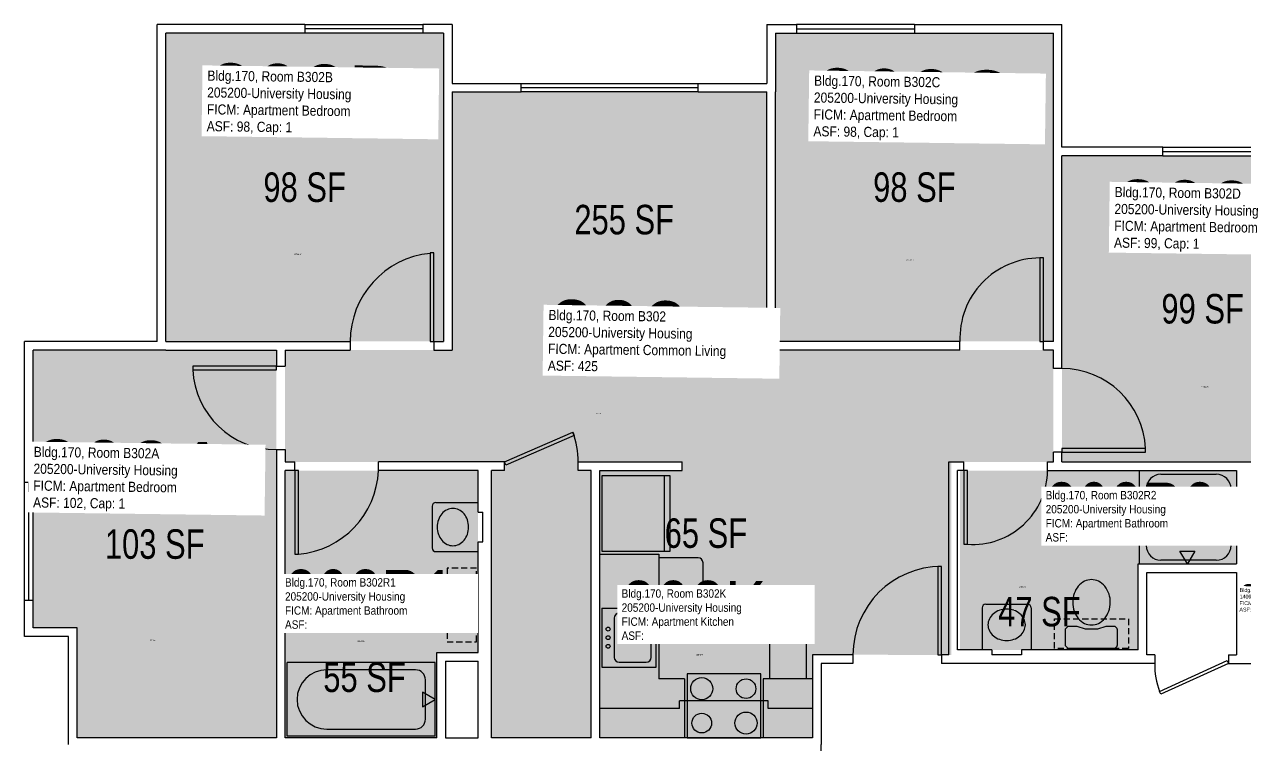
# Model space of a CAD drawing. Header units: inches. Extents: x -54 to 2413, y -86 to 676.
# Drawn here: x -54.3 to 442, y 294.2 to 587.2 of the extents above; entities that cross this region are included whole.
import ezdxf
from ezdxf.enums import TextEntityAlignment as Align

# ---------------------------------------------------------------- set-up
doc = ezdxf.new("R2010")
doc.units = ezdxf.units.IN
doc.header["$LTSCALE"] = 10
doc.header["$MEASUREMENT"] = 0
doc.linetypes.add('DASHED2', pattern=[0.375, 0.25, -0.125])
doc.layers.get('0').update_dxf_attribs({"linetype": 'CONTINUOUS'})
for name, color, linetype in [('A-DOOR', 2, 'CONTINUOUS'), ('A-GLAZ', 1, 'CONTINUOUS'), ('A-IDEN-RNUM', 7, 'CONTINUOUS'), ('A-IDEN-SNUM', 4, 'CONTINUOUS'), ('A-IDEN-VNUM', 4, 'CONTINUOUS'), ('A-WALL', 5, 'CONTINUOUS'), ('AREA-TEXT', 3, 'CONTINUOUS'), ('Rooms-Category-Color', 7, 'CONTINUOUS'), ('Rooms-College-Color', 7, 'CONTINUOUS'), ('Rooms-Department-Color', 7, 'CONTINUOUS'), ('Rooms-Division-Color', 7, 'CONTINUOUS'), ('Rooms-Information', 7, 'CONTINUOUS')]:
    doc.layers.add(name, color=color, linetype=linetype)
doc.styles.add('CP_AREA', font='arial.ttf', dxfattribs={"height": 15})
doc.styles.add('CP_ROOMSNUMBER', font='arial.ttf', dxfattribs={"height": 1})
doc.styles.add('CP_ROOMVNUMBER', font='arial.ttf', dxfattribs={"width": 0.85, "height": 0.075})

msp = doc.modelspace()

# ---------------------------------------------------------------- hatches: boundary and pattern name
at = {"layer": 'Rooms-Category-Color', "true_color": 0x728ef3}
for points in [[(3.19, 458.25), (3.17, 583.75), (116.17, 583.76), (116.19, 458.26)], [(251.17, 583.79), (364.17, 583.8), (364.19, 458.3), (251.19, 458.29)], [(360.21, 409.24), (364.21, 409.24), (364.21, 413.24), (364.21, 454.74), (247.71, 454.74), (247.71, 559.74), (119.71, 559.74), (119.71, 454.74), (51.71, 454.74), (51.71, 409.24), (55.71, 409.24), (89.71, 409.24), (140.96, 409.24), (140.96, 405.74), (135.71, 405.74), (135.71, 296.99), (176.21, 296.99), (176.21, 405.74), (170.96, 405.74), (170.96, 409.24), (213.2, 409.24), (213.2, 405.74), (266.21, 405.74), (266.21, 330.79), (322.71, 330.74), (322.71, 409.24)], [(367.66, 533.8), (367.7, 409.3), (482.2, 409.32), (482.18, 533.82)], [(-32.78, 296.91), (48.22, 296.92), (48.19, 454.75), (-50.81, 454.74), (-50.79, 341.74), (-32.79, 341.74)], [(89.71, 405.74), (51.71, 405.74), (51.71, 296.99), (113.46, 296.99), (113.46, 331.74), (130.21, 331.74), (130.21, 405.74)], [(266.21, 405.74), (179.71, 405.74), (179.71, 296.99), (266.21, 296.99)], [(330.21, 405.74), (326.21, 405.74), (326.21, 332.74), (398.71, 332.74), (398.71, 367.74), (438.71, 367.74), (438.71, 405.74), (360.21, 405.74)]]:
    msp.add_hatch(color=171, dxfattribs=at).paths.add_polyline_path(points)
at = {"layer": 'Rooms-College-Color', "true_color": 0xadadad}
for points in [[(3.19, 458.25), (3.17, 583.75), (116.17, 583.76), (116.19, 458.26)], [(251.17, 583.79), (364.17, 583.8), (364.19, 458.3), (251.19, 458.29)], [(360.21, 409.24), (364.21, 409.24), (364.21, 413.24), (364.21, 454.74), (247.71, 454.74), (247.71, 559.74), (119.71, 559.74), (119.71, 454.74), (51.71, 454.74), (51.71, 409.24), (55.71, 409.24), (89.71, 409.24), (140.96, 409.24), (140.96, 405.74), (135.71, 405.74), (135.71, 296.99), (176.21, 296.99), (176.21, 405.74), (170.96, 405.74), (170.96, 409.24), (213.2, 409.24), (213.2, 405.74), (266.21, 405.74), (266.21, 330.79), (322.71, 330.74), (322.71, 409.24)], [(367.66, 533.8), (367.7, 409.3), (482.2, 409.32), (482.18, 533.82)], [(-32.78, 296.91), (48.22, 296.92), (48.19, 454.75), (-50.81, 454.74), (-50.79, 341.74), (-32.79, 341.74)], [(89.71, 405.74), (51.71, 405.74), (51.71, 296.99), (113.46, 296.99), (113.46, 331.74), (130.21, 331.74), (130.21, 405.74)], [(266.21, 405.74), (179.71, 405.74), (179.71, 296.99), (266.21, 296.99)], [(330.21, 405.74), (326.21, 405.74), (326.21, 332.74), (398.71, 332.74), (398.71, 367.74), (438.71, 367.74), (438.71, 405.74), (360.21, 405.74)]]:
    msp.add_hatch(color=253, dxfattribs=at).paths.add_polyline_path(points)
at = {"layer": 'Rooms-Department-Color', "true_color": 0x604aed}
for points in [[(3.19, 458.25), (3.17, 583.75), (116.17, 583.76), (116.19, 458.26)], [(251.17, 583.79), (364.17, 583.8), (364.19, 458.3), (251.19, 458.29)], [(360.21, 409.24), (364.21, 409.24), (364.21, 413.24), (364.21, 454.74), (247.71, 454.74), (247.71, 559.74), (119.71, 559.74), (119.71, 454.74), (51.71, 454.74), (51.71, 409.24), (55.71, 409.24), (89.71, 409.24), (140.96, 409.24), (140.96, 405.74), (135.71, 405.74), (135.71, 296.99), (176.21, 296.99), (176.21, 405.74), (170.96, 405.74), (170.96, 409.24), (213.2, 409.24), (213.2, 405.74), (266.21, 405.74), (266.21, 330.79), (322.71, 330.74), (322.71, 409.24)], [(367.66, 533.8), (367.7, 409.3), (482.2, 409.32), (482.18, 533.82)], [(-32.78, 296.91), (48.22, 296.92), (48.19, 454.75), (-50.81, 454.74), (-50.79, 341.74), (-32.79, 341.74)], [(89.71, 405.74), (51.71, 405.74), (51.71, 296.99), (113.46, 296.99), (113.46, 331.74), (130.21, 331.74), (130.21, 405.74)], [(266.21, 405.74), (179.71, 405.74), (179.71, 296.99), (266.21, 296.99)], [(330.21, 405.74), (326.21, 405.74), (326.21, 332.74), (398.71, 332.74), (398.71, 367.74), (438.71, 367.74), (438.71, 405.74), (360.21, 405.74)]]:
    msp.add_hatch(color=173, dxfattribs=at).paths.add_polyline_path(points)
at = {"layer": 'Rooms-Division-Color', "true_color": 0x604aed}
for points in [[(3.19, 458.25), (3.17, 583.75), (116.17, 583.76), (116.19, 458.26)], [(251.17, 583.79), (364.17, 583.8), (364.19, 458.3), (251.19, 458.29)], [(360.21, 409.24), (364.21, 409.24), (364.21, 413.24), (364.21, 454.74), (247.71, 454.74), (247.71, 559.74), (119.71, 559.74), (119.71, 454.74), (51.71, 454.74), (51.71, 409.24), (55.71, 409.24), (89.71, 409.24), (140.96, 409.24), (140.96, 405.74), (135.71, 405.74), (135.71, 296.99), (176.21, 296.99), (176.21, 405.74), (170.96, 405.74), (170.96, 409.24), (213.2, 409.24), (213.2, 405.74), (266.21, 405.74), (266.21, 330.79), (322.71, 330.74), (322.71, 409.24)], [(367.66, 533.8), (367.7, 409.3), (482.2, 409.32), (482.18, 533.82)], [(-32.78, 296.91), (48.22, 296.92), (48.19, 454.75), (-50.81, 454.74), (-50.79, 341.74), (-32.79, 341.74)], [(89.71, 405.74), (51.71, 405.74), (51.71, 296.99), (113.46, 296.99), (113.46, 331.74), (130.21, 331.74), (130.21, 405.74)], [(266.21, 405.74), (179.71, 405.74), (179.71, 296.99), (266.21, 296.99)], [(330.21, 405.74), (326.21, 405.74), (326.21, 332.74), (398.71, 332.74), (398.71, 367.74), (438.71, 367.74), (438.71, 405.74), (360.21, 405.74)]]:
    msp.add_hatch(color=173, dxfattribs=at).paths.add_polyline_path(points)

# ---------------------------------------------------------------- linework, layer by layer
for p, q in [((180.7, 403.74), (208.2, 403.74)), ((180.7, 372.74), (180.7, 403.74)), ((205.95, 403.74), (205.95, 372.74)), ((208.2, 403.74), (208.2, 372.74)), ((399.09, 405.74), (399.09, 367.74)), ((407.96, 404.24), (430.46, 404.24)), ((401.96, 375.24), (401.96, 398.24)), ((436.46, 375.24), (436.46, 398.24)), ((113.09, 392.74), (130.21, 392.74)), ((111.59, 391.24), (111.59, 374.24)), ((113.09, 372.74), (130.21, 372.74)), ((208.2, 372.74), (180.7, 372.74)), ((415.71, 372.94), (421.71, 372.94)), ((418.71, 367.74), (415.71, 372.94)), ((421.71, 372.94), (418.71, 367.74)), ((179.71, 371.74), (203.71, 371.74)), ((203.71, 371.74), (203.71, 320.99)), ((219.71, 370.24), (203.71, 370.24)), ((221.71, 357.24), (221.71, 368.24)), ((430.46, 369.24), (407.96, 369.24)), ((120.59, 360.24), (121.46, 361.12)), ((120.59, 356.8), (120.59, 360.24)), ((121.76, 361.24), (128.41, 361.24)), ((128.71, 361.12), (129.59, 360.24)), ((129.59, 360.24), (129.59, 341.24)), ((121.59, 353.24), (120.6, 356.69)), ((121.59, 348.24), (121.59, 353.24)), ((219.71, 355.24), (203.71, 355.24)), ((120.59, 344.74), (121.59, 348.24)), ((180.62, 349.74), (180.62, 325.74)), ((180.62, 349.74), (202.62, 349.74)), ((187.62, 347.74), (198.62, 347.74)), ((202.62, 325.74), (202.62, 349.74)), ((335.21, 349.87), (335.21, 332.74)), ((336.71, 351.37), (353.71, 351.37)), ((355.21, 349.87), (355.21, 332.74)), ((120.59, 341.42), (120.59, 344.74)), ((185.62, 345.74), (185.62, 329.74)), ((200.62, 329.74), (200.62, 345.74)), ((121.59, 340.24), (120.71, 341.12)), ((128.59, 340.24), (121.59, 340.24)), ((129.59, 341.24), (128.59, 340.24)), ((261.71, 338.99), (250.71, 338.99)), ((369.21, 341.37), (370.09, 342.24)), ((369.21, 334.37), (369.21, 341.37)), ((370.39, 342.37), (373.71, 342.37)), ((373.71, 342.37), (377.16, 341.38)), ((377.27, 341.37), (382.15, 341.37)), ((382.27, 341.38), (385.71, 342.37)), ((385.71, 342.37), (389.21, 342.37)), ((389.21, 342.37), (390.09, 341.49)), ((390.21, 341.19), (390.21, 334.54)), ((248.71, 336.99), (248.71, 320.99)), ((263.71, 336.99), (263.71, 320.99)), ((370.21, 333.37), (369.21, 334.37)), ((389.21, 333.37), (370.21, 333.37)), ((390.09, 334.24), (389.21, 333.37)), ((52.59, 297.62), (52.59, 327.62)), ((112.84, 327.62), (52.59, 327.62)), ((112.84, 297.62), (112.84, 327.62)), ((187.62, 327.74), (198.62, 327.74)), ((104.8, 324.67), (68.65, 324.67)), ((180.62, 325.74), (202.62, 325.74)), ((215.21, 322.99), (215.21, 296.99)), ((245.21, 322.99), (215.21, 322.99)), ((245.21, 296.99), (245.21, 322.99)), ((108.82, 304.58), (108.82, 320.65)), ((214.21, 320.99), (203.71, 320.99)), ((214.21, 320.99), (214.21, 296.99)), ((266.21, 320.99), (246.21, 320.99)), ((246.21, 320.99), (246.21, 296.99)), ((107.64, 315.62), (107.64, 309.62)), ((112.84, 312.62), (107.64, 315.62)), ((107.64, 309.62), (112.84, 312.62)), ((212.21, 308.99), (179.71, 308.99)), ((248.21, 311.99), (212.21, 311.99)), ((212.21, 308.99), (212.21, 311.99)), ((248.21, 308.99), (248.21, 311.99)), ((266.21, 308.99), (248.21, 308.99)), ((68.65, 300.57), (104.8, 300.57)), ((112.84, 297.62), (52.59, 297.62)), ((215.21, 296.99), (245.21, 296.99))]:
    msp.add_line(p, q)
at = {"linetype": 'DASHED2'}
for p, q in [((129.59, 366.08), (117.59, 366.08)), ((117.59, 366.08), (117.59, 336.08)), ((129.59, 336.08), (129.59, 366.08)), ((364.71, 333.37), (364.71, 345.37)), ((364.71, 345.37), (394.71, 345.37)), ((394.71, 345.37), (394.71, 333.37)), ((117.59, 336.08), (129.59, 336.08)), ((394.71, 333.37), (364.71, 333.37))]:
    msp.add_line(p, q, dxfattribs=at)
for centre, radius in [((183.12, 341.24), 0.791), ((183.12, 337.74), 0.791), ((190.24, 337.74), 1.5), ((183.12, 334.24), 0.791), ((221.21, 316.99), 4.5), ((239.21, 316.99), 4), ((221.21, 302.99), 4), ((239.21, 302.99), 4.5)]:
    msp.add_circle(centre, radius)
for centre, radius, start, end in [((407.96, 398.24), 6, 90, 180), ((430.46, 398.24), 6, 0, 90), ((113.09, 391.24), 1.5, 90, 180), ((121.32, 383.19), 7.65, 139.8991, 160.7706), ((120.51, 383.87), 6.59, 116.1916, 139.8991), ((119.99, 384.92), 5.42, 90, 116.1916), ((119.99, 384.92), 5.42, 63.8084, 90), ((119.47, 383.87), 6.59, 40.1009, 63.8084), ((118.66, 383.19), 7.65, 19.2294, 40.1009), ((122.59, 382.74), 9, 160.7706, 180), ((122.59, 382.74), 9, 180, 199.2294), ((117.39, 382.74), 9, 0, 19.2294), ((117.39, 382.74), 9, 340.7706, 0), ((121.32, 382.3), 7.65, 199.2294, 220.1009), ((120.51, 381.62), 6.59, 220.1009, 243.8084), ((119.47, 381.62), 6.59, 296.1916, 319.8991), ((118.66, 382.3), 7.65, 319.8991, 340.7706), ((113.09, 374.24), 1.5, 180, 270), ((119.99, 380.56), 5.42, 243.8084, 270), ((119.99, 380.56), 5.42, 270, 296.1916), ((407.96, 375.24), 6, 180, 270), ((430.46, 375.24), 6, 270, 0), ((219.71, 368.24), 2, 0, 90), ((110.8, 348.21), 10.24, 108.8354, 129.4725), ((110.26, 349.81), 8.55, 86.2246, 108.8354), ((110.82, 347.16), 11.18, 71.1646, 90), ((111.42, 348.92), 9.33, 50.5275, 71.1646), ((121.76, 360.82), 0.418, 90, 135), ((128.41, 360.82), 0.418, 45, 90), ((381.54, 352.73), 9.33, 140.5275, 161.1646), ((380.42, 353.65), 7.89, 116.7012, 140.5275), ((379.71, 355.06), 6.3, 90, 116.7012), ((379.71, 355.06), 6.3, 63.2988, 90), ((379, 353.65), 7.89, 39.4725, 63.2988), ((377.18, 352.15), 10.24, 18.8354, 39.4725), ((107.89, 350.74), 6.3, 153.2988, 180), ((109.31, 350.03), 7.89, 129.4725, 153.2988), ((112.34, 350.03), 7.89, 26.7012, 50.5275), ((113.75, 350.74), 6.3, 0, 26.7012), ((219.71, 357.24), 2, 270, 0), ((383.29, 352.13), 11.18, 161.1646, 180), ((378.78, 352.7), 8.55, 356.2246, 18.8354), ((107.89, 350.74), 6.3, 180, 206.7012), ((109.31, 351.45), 7.89, 206.7012, 230.5275), ((112.34, 351.45), 7.89, 309.4725, 333.2988), ((113.75, 350.74), 6.3, 333.2988, 0), ((121.17, 350.18), 0.418, 0, 15.9454), ((187.62, 345.74), 2, 90, 180), ((198.62, 345.74), 2, 0, 90), ((336.71, 349.87), 1.5, 90, 180), ((344.09, 342.45), 6.59, 130.1009, 153.8084), ((344.77, 341.64), 7.65, 109.2294, 130.1009), ((345.21, 340.37), 9, 90, 109.2294), ((345.21, 340.37), 9, 70.7706, 90), ((345.66, 341.64), 7.65, 49.8991, 70.7706), ((346.34, 342.45), 6.59, 26.1916, 49.8991), ((353.71, 349.87), 1.5, 0, 90), ((383.29, 352.13), 11.18, 180, 198.8354), ((381.54, 351.54), 9.33, 198.8354, 219.4725), ((377.89, 351.54), 9.33, 320.5275, 341.1646), ((376.13, 352.13), 11.18, 341.1646, 0), ((110.22, 352.57), 9.33, 230.5275, 251.1646), ((110.82, 354.32), 11.18, 251.1646, 270), ((110.82, 354.32), 11.18, 270, 288.8354), ((111.42, 352.57), 9.33, 288.8354, 309.4725), ((343.03, 342.97), 5.42, 153.8084, 180), ((343.03, 342.97), 5.42, 180, 206.1916), ((347.39, 342.97), 5.42, 0, 26.1916), ((347.39, 342.97), 5.42, 333.8084, 0), ((380.42, 350.62), 7.89, 219.4725, 243.2988), ((379.71, 349.2), 6.3, 243.2988, 270), ((379.71, 349.2), 6.3, 270, 296.7012), ((379, 350.62), 7.89, 296.7012, 320.5275), ((121.01, 341.42), 0.418, 180, 225), ((250.71, 336.99), 2, 90, 180), ((261.71, 336.99), 2, 0, 90), ((344.09, 343.49), 6.59, 206.1916, 229.8991), ((344.77, 344.3), 7.65, 229.8991, 250.7706), ((345.66, 344.3), 7.65, 289.2294, 310.1009), ((346.34, 343.49), 6.59, 310.1009, 333.8084), ((370.39, 341.95), 0.418, 90, 135), ((377.27, 341.79), 0.418, 254.0546, 270), ((379.65, 341.79), 0.418, 270, 285.9454), ((389.79, 341.19), 0.418, 0, 45), ((345.21, 345.57), 9, 250.7706, 270), ((345.21, 345.57), 9, 270, 289.2294), ((389.79, 334.54), 0.418, 315, 0), ((187.62, 329.74), 2, 180, 270), ((198.62, 329.74), 2, 270, 0), ((68.65, 312.62), 12.05, 90, 270), ((104.8, 320.65), 4.02, 0, 90), ((104.8, 304.58), 4.02, 270, 0)]:
    msp.add_arc(centre, radius, start, end)
at = {"layer": 'A-DOOR'}
for p, q in [((112.21, 494.24), (110.71, 494.24)), ((110.71, 494.24), (110.71, 458.24)), ((112.21, 458.24), (112.21, 494.24)), ((360.2, 492.24), (358.7, 492.24)), ((358.7, 492.24), (358.71, 458.24)), ((360.21, 458.24), (360.2, 492.24)), ((110.71, 458.24), (112.21, 458.24)), ((358.71, 458.24), (360.21, 458.24)), ((48.21, 448.24), (14.21, 448.24)), ((14.21, 448.24), (14.21, 446.74)), ((14.21, 446.74), (48.21, 446.74)), ((48.21, 446.74), (48.21, 448.24)), ((140.96, 409.24), (168.75, 421.3)), ((169.26, 419.97), (141.46, 407.92)), ((168.75, 421.3), (169.26, 419.97)), ((367.69, 414.74), (367.69, 413.24)), ((401.69, 414.74), (367.69, 414.74)), ((367.69, 413.24), (401.69, 413.24)), ((401.69, 413.24), (401.69, 414.74)), ((141.46, 407.92), (140.96, 409.24)), ((57.21, 405.74), (55.71, 405.74)), ((55.71, 405.74), (55.71, 371.74)), ((57.21, 371.74), (57.21, 405.74)), ((329.34, 405.74), (327.84, 405.74)), ((327.84, 405.74), (327.84, 375.74)), ((329.34, 375.74), (329.34, 405.74)), ((327.84, 375.74), (329.34, 375.74)), ((55.71, 371.74), (57.21, 371.74)), ((318.71, 366.74), (317.21, 366.74)), ((317.21, 366.74), (317.21, 330.74)), ((318.71, 330.74), (318.71, 366.74)), ((317.21, 330.74), (318.71, 330.74)), ((407.41, 315.86), (434.94, 328.39)), ((434.94, 328.39), (435.46, 327.24)), ((435.46, 327.24), (407.93, 314.71)), ((407.93, 314.71), (407.41, 315.86))]:
    msp.add_line(p, q, dxfattribs=at)
for centre, radius, start, end in [((114.21, 458.24), 36, 95.5792, 180), ((358.92, 459.5), 32.74, 90.3742, 182.2102), ((48.32, 448.39), 34.15, 182.7722, 269.8121), ((367.67, 413.19), 34.06, 2.6181, 89.9249), ((136.96, 409.24), 34, 0, 20.7684), ((54.2, 407.15), 35.54, 274.8602, 357.7241), ((331.47, 406.03), 30.37, 265.9701, 359.4487), ((318.71, 330.74), 36, 90, 180), ((434.54, 326.35), 29.09, 178.2479, 201.1492)]:
    msp.add_arc(centre, radius, start, end, dxfattribs=at)
at = {"layer": 'A-GLAZ'}
for p, q in [((59.71, 587.24), (107.71, 587.24)), ((307.71, 587.24), (259.71, 587.24)), ((107.71, 585.49), (59.71, 585.49)), ((107.71, 583.74), (59.71, 583.74)), ((259.71, 585.49), (307.71, 585.49)), ((259.71, 583.74), (307.71, 583.74)), ((147.71, 563.24), (219.71, 563.24)), ((219.71, 561.49), (147.71, 561.49)), ((219.71, 559.74), (147.71, 559.74)), ((408.71, 537.24), (456.71, 537.24)), ((408.71, 535.49), (456.71, 535.49)), ((408.71, 533.74), (456.71, 533.74)), ((-54.29, 352.99), (-54.29, 400.99)), ((-52.54, 352.99), (-52.54, 400.99)), ((-50.79, 352.99), (-50.79, 400.99))]:
    msp.add_line(p, q, dxfattribs=at)
at = {"layer": 'A-WALL'}
for p, q in [((-0.29, 458.24), (-0.29, 587.24)), ((59.71, 587.24), (-0.29, 587.24)), ((59.71, 587.24), (59.71, 583.74)), ((119.71, 587.24), (107.71, 587.24)), ((107.71, 587.24), (107.71, 583.74)), ((119.71, 587.24), (119.71, 563.24)), ((247.71, 587.24), (259.71, 587.24)), ((247.71, 587.24), (247.71, 563.24)), ((259.71, 587.24), (259.71, 583.74)), ((307.71, 587.24), (367.71, 587.24)), ((307.71, 587.24), (307.71, 583.74)), ((367.71, 537.24), (367.71, 587.24)), ((3.21, 458.24), (3.21, 583.74)), ((59.71, 583.74), (3.21, 583.74)), ((116.21, 583.74), (107.71, 583.74)), ((116.21, 583.74), (116.21, 560.74)), ((251.21, 583.74), (259.71, 583.74)), ((251.21, 583.74), (251.21, 559.74)), ((307.71, 583.74), (364.21, 583.74)), ((364.21, 537.24), (364.21, 583.74)), ((119.71, 563.24), (147.71, 563.24)), ((147.71, 559.74), (147.71, 563.24)), ((219.71, 563.24), (247.71, 563.24)), ((219.71, 559.74), (219.71, 563.24)), ((116.21, 560.74), (116.21, 458.24)), ((119.71, 559.74), (119.71, 454.74)), ((119.71, 559.74), (147.71, 559.74)), ((219.71, 559.74), (247.71, 559.74)), ((247.71, 454.74), (247.71, 559.74)), ((251.21, 458.24), (251.21, 559.74)), ((364.21, 458.24), (364.21, 537.24)), ((408.71, 537.24), (367.71, 537.24)), ((408.71, 533.74), (408.71, 537.24)), ((408.71, 533.74), (367.71, 533.74)), ((367.71, 447.24), (367.71, 533.74)), ((-54.29, 400.99), (-54.29, 458.24)), ((-0.29, 458.24), (-54.29, 458.24)), ((3.21, 458.24), (78.21, 458.24)), ((78.21, 458.24), (78.21, 454.74)), ((112.21, 458.24), (116.21, 458.24)), ((112.21, 458.24), (112.21, 454.74)), ((326.21, 458.24), (251.21, 458.24)), ((326.21, 454.74), (326.21, 458.24)), ((364.21, 458.24), (360.21, 458.24)), ((360.21, 454.74), (360.21, 458.24)), ((-50.79, 400.99), (-50.79, 454.74)), ((3.21, 454.74), (-50.79, 454.74)), ((3.21, 454.74), (48.21, 454.74)), ((48.21, 454.74), (48.21, 448.24)), ((51.71, 454.74), (78.21, 454.74)), ((51.71, 454.74), (51.71, 448.24)), ((112.21, 454.74), (119.71, 454.74)), ((326.21, 454.74), (247.71, 454.74)), ((364.21, 454.74), (360.21, 454.74)), ((364.21, 447.24), (364.21, 454.74)), ((48.21, 448.24), (51.71, 448.24)), ((367.71, 447.24), (364.21, 447.24)), ((48.21, 414.24), (48.21, 296.99)), ((48.21, 414.24), (51.71, 414.24)), ((51.71, 414.24), (51.71, 409.24)), ((364.21, 409.24), (364.21, 413.24)), ((367.69, 413.24), (364.21, 413.24)), ((367.69, 409.24), (367.69, 413.24)), ((51.71, 409.24), (55.71, 409.24)), ((55.71, 405.74), (55.71, 409.24)), ((55.71, 405.74), (55.71, 409.24)), ((140.96, 409.24), (89.71, 409.24)), ((89.71, 405.74), (89.71, 409.24)), ((140.96, 405.74), (140.96, 409.24)), ((170.96, 409.24), (213.2, 409.24)), ((170.96, 405.74), (170.96, 409.24)), ((213.2, 405.74), (213.2, 409.24)), ((321.71, 330.74), (321.71, 409.24)), ((321.71, 409.24), (327.84, 409.24)), ((327.84, 405.74), (327.84, 409.24)), ((361.84, 409.24), (364.21, 409.24)), ((361.84, 405.74), (361.84, 409.24)), ((367.69, 409.24), (482.21, 409.24)), ((51.71, 296.99), (51.71, 405.74)), ((55.71, 405.74), (51.71, 405.74)), ((130.21, 405.74), (89.71, 405.74)), ((130.21, 388.74), (130.21, 405.74)), ((135.71, 296.99), (135.71, 405.74)), ((140.96, 405.74), (135.71, 405.74)), ((176.21, 405.74), (170.96, 405.74)), ((176.21, 296.99), (176.21, 405.74)), ((179.71, 296.99), (179.71, 405.74)), ((179.71, 405.74), (213.2, 405.74)), ((325.21, 332.74), (325.21, 405.74)), ((327.84, 405.74), (325.21, 405.74)), ((361.84, 405.74), (438.71, 405.74)), ((438.71, 405.74), (438.71, 367.74)), ((-54.29, 400.99), (-50.79, 400.99)), ((130.21, 388.74), (132.21, 388.74)), ((132.21, 376.74), (132.21, 388.74)), ((130.21, 331.74), (130.21, 376.74)), ((130.21, 376.74), (132.21, 376.74)), ((398.71, 332.74), (398.71, 367.74)), ((398.71, 367.74), (438.71, 367.74)), ((402.21, 330.74), (402.21, 364.24)), ((402.21, 364.24), (438.71, 364.24)), ((438.71, 364.24), (438.71, 330.74)), ((-54.29, 338.24), (-54.29, 352.99)), ((-54.29, 352.99), (-50.79, 352.99)), ((-50.79, 341.74), (-50.79, 352.99)), ((-36.29, 338.24), (-54.29, 338.24)), ((-32.79, 341.74), (-50.79, 341.74)), ((-36.29, 294.24), (-36.29, 338.24)), ((-32.79, 296.99), (-32.79, 341.74)), ((339.21, 332.74), (325.21, 332.74)), ((339.21, 332.74), (339.21, 330.74)), ((398.71, 332.74), (351.21, 332.74)), ((351.21, 332.74), (351.21, 330.74)), ((113.46, 296.99), (113.46, 331.74)), ((113.46, 331.74), (130.21, 331.74)), ((116.96, 328.24), (116.96, 296.99)), ((116.96, 328.24), (130.21, 328.24)), ((130.21, 296.99), (130.21, 328.24)), ((266.21, 330.74), (266.21, 296.99)), ((282.71, 330.74), (266.21, 330.74)), ((282.71, 330.74), (282.71, 327.24)), ((318.71, 330.74), (318.71, 327.24)), ((321.71, 330.74), (318.71, 330.74)), ((351.21, 330.74), (339.21, 330.74)), ((405.46, 330.74), (402.21, 330.74)), ((405.46, 330.74), (405.46, 327.24)), ((435.46, 330.74), (438.71, 330.74)), ((435.46, 330.74), (435.46, 327.24)), ((269.71, 327.24), (269.71, 294.24)), ((282.71, 327.24), (269.71, 327.24)), ((405.46, 327.24), (318.71, 327.24)), ((435.46, 327.24), (447.21, 327.24)), ((48.21, 296.99), (-32.79, 296.99)), ((113.46, 296.99), (51.71, 296.99)), ((116.96, 296.99), (130.21, 296.99)), ((176.21, 296.99), (135.71, 296.99)), ((266.21, 296.99), (179.71, 296.99)), ((269.71, 261.24), (269.71, 294.24))]:
    msp.add_line(p, q, dxfattribs=at)

# ---------------------------------------------------------------- texts
at = {"layer": 'A-IDEN-RNUM', "style": 'CP_ROOMSNUMBER'}
for s, rotation, p in [('0302-B0', 359.2, (55.47, 493.62)), ('0302-C0', 359.2, (304.28, 491.24)), ('0302-D0', 359.2, (424.31, 439.67)), ('0302-00', 359.2, (178.38, 428.73)), ('0302-A0', 359.24, (-3.18, 336.53))]:
    msp.add_text(s, height=0.36, rotation=rotation, dxfattribs=at).set_placement(p)
for s, p in [('0302-R2', (350.18, 358.27)), ('0302-R1', (81.26, 336.16)), ('0302-K0', (218.99, 330.58))]:
    msp.add_text(s, height=0.36, dxfattribs=at).set_placement(p)
at = {"layer": 'A-IDEN-SNUM', "style": 'CP_ROOMSNUMBER'}
for s, rotation, p in [('1700B302B0', 359.2, (55.47, 493.62)), ('1700B302C0', 359.2, (304.28, 491.24)), ('1700B302D0', 359.2, (424.31, 439.67)), ('1700B30200', 359.2, (178.38, 428.73)), ('1700B302A0', 359.24, (-3.18, 336.53))]:
    msp.add_text(s, height=0.36, rotation=rotation, dxfattribs=at).set_placement(p)
for s, p in [('1700B302R2', (350.18, 358.27)), ('1700B302R1', (81.26, 336.16)), ('1700B302K0', (218.99, 330.58))]:
    msp.add_text(s, height=0.36, dxfattribs=at).set_placement(p)
at = {"layer": 'A-IDEN-VNUM', "style": 'CP_ROOMVNUMBER', "width": 0.85}
for s, height, rotation, p in [('302B', 28.8, 359.24, (19.83, 542.56)), ('302C', 28.8, 359.24, (266.59, 540.5)), ('302D', 28.8, 359.24, (388.83, 495.19)), ('302', 28.8, 359.24, (158.57, 446.34)), ('302A', 28.8, 359.244, (-50.8, 389.49)), ('302CU', 11.143, 359.24, (439.87, 348.36))]:
    msp.add_text(s, height=height, rotation=rotation, dxfattribs=at).set_placement(p)
at = {"layer": 'A-IDEN-VNUM', "style": 'CP_ROOMVNUMBER'}
for s, width, p in [('302R2', 0.7, (361.09, 376.82)), ('302R1', 0.7, (51.71, 341.32)), ('302K', 0.75, (188.62, 336.8))]:
    msp.add_text(s, height=24, dxfattribs=dict(at, width=width)).set_placement(p)
at = {"layer": 'AREA-TEXT', "style": 'CP_AREA', "width": 0.75}
for s, p in [('98 SF', (59.68, 521.01)), ('98 SF', (307.68, 521.04)), ('255 SF', (189.65, 507.83)), ('99 SF', (424.93, 471.56)), ('65 SF', (222.89, 380.28)), ('103 SF', (-1.29, 375.83)), ('47 SF', (358.53, 348.35)), ('55 SF', (84.04, 321.64))]:
    msp.add_text(s, height=12, dxfattribs=at).set_placement(p, align=Align.MIDDLE_CENTER)

# ---------------------------------------------------------------- next in the draw order: texts
at = {"layer": 'Rooms-Information', "attachment_point": 7, "style": 'CP_ROOMVNUMBER', "bg_fill": 3, "box_fill_scale": 1.5, "bg_fill_color": 256, "bg_fill_true_color": 13158600, "bg_fill_transparency": 0}
for s, insert, char_height, width, rotation in [('Bldg.170, Room B302B^M^J205200-University Housing^M^JFICM: Apartment Bedroom^M^JASF: 98, Cap: 1', (19.83, 542.56), 4.1143, 92.16, 359.24), ('Bldg.170, Room B302C^M^J205200-University Housing^M^JFICM: Apartment Bedroom^M^JASF: 98, Cap: 1', (266.59, 540.5), 4.1143, 92.16, 359.24), ('Bldg.170, Room B302D^M^J205200-University Housing^M^JFICM: Apartment Bedroom^M^JASF: 99, Cap: 1', (388.83, 495.19), 4.1143, 92.16, 359.24), ('Bldg.170, Room B302^M^J205200-University Housing^M^JFICM: Apartment Common Living^M^JASF: 425', (158.57, 446.34), 4.1143, 92.16, 359.24), ('Bldg.170, Room B302A^M^J205200-University Housing^M^JFICM: Apartment Bedroom^M^JASF: 102, Cap: 1', (-50.8, 389.49), 4.1143, 92.16, 359.244), ('Bldg.170, Room B302CU^M^J140904-UH-Custodial Operations^M^JFICM: Storage Closet^M^JASF: ', (439.87, 348.36), 1.5919, 35.6584, 359.24)]:
    msp.add_mtext(s, dxfattribs=dict(at, insert=insert, char_height=char_height, width=width, rotation=rotation))
at = {"layer": 'Rooms-Information', "char_height": 3.4286, "width": 76.8, "attachment_point": 7, "style": 'CP_ROOMVNUMBER', "bg_fill": 3, "box_fill_scale": 1.5, "bg_fill_color": 256, "bg_fill_true_color": 13158600, "bg_fill_transparency": 0}
for s, insert in [('Bldg.170, Room B302R2^M^J205200-University Housing^M^JFICM: Apartment Bathroom^M^JASF: ', (361.09, 376.82)), ('Bldg.170, Room B302R1^M^J205200-University Housing^M^JFICM: Apartment Bathroom^M^JASF: ', (51.71, 341.32)), ('Bldg.170, Room B302K^M^J205200-University Housing^M^JFICM: Apartment Kitchen^M^JASF: ', (188.62, 336.8))]:
    msp.add_mtext(s, dxfattribs=dict(at, insert=insert))

doc.saveas('drawing.dxf')
